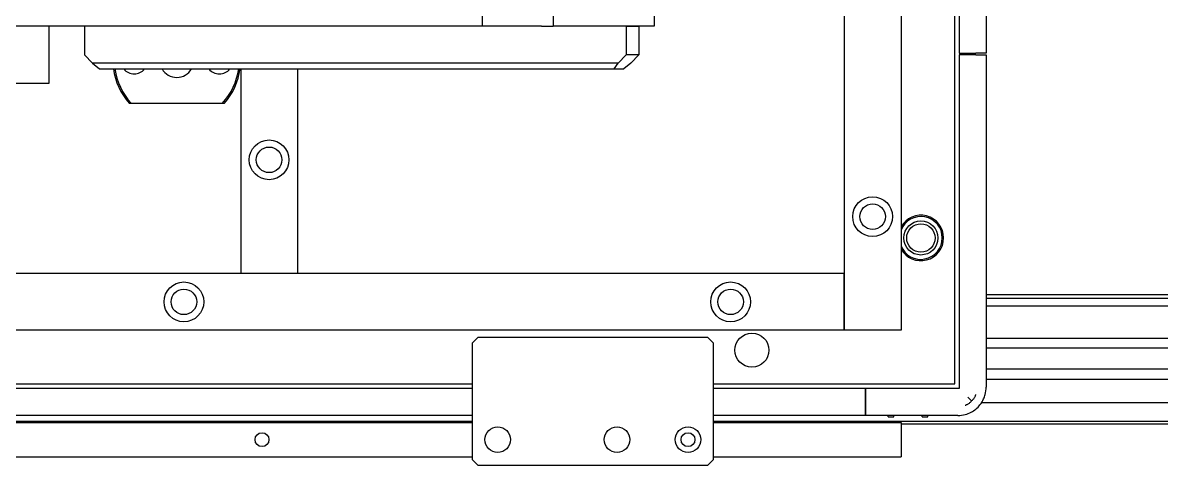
# Model space of a CAD drawing. Header units: millimetres. Extents: x 0 to 7722, y 0 to 5460.
# Drawn here: x 1578.7 to 1979.6, y 3271.5 to 3427.2 of the extents above; entities that cross this region are included whole.
import ezdxf

# ---------------------------------------------------------------- set-up
doc = ezdxf.new("R2010")
doc.units = ezdxf.units.MM
doc.header["$LTSCALE"] = 5
doc.layers.get('0').update_dxf_attribs({"linetype": 'CONTINUOUS'})

msp = doc.modelspace()

# ---------------------------------------------------------------- linework, layer by layer
for p, q in [((1917.931, 3736.4), (1917.931, 3416.483)), ((1908.431, 3725.47), (1908.431, 3416.483)), ((1906.831, 3300.083), (1906.831, 3723.629)), ((1867.931, 3466.483), (1867.931, 3318.983)), ((1887.931, 3466.483), (1887.931, 3318.983)), ((1740.549, 3425.983), (1740.549, 3445.983)), ((1765.452, 3439.4), (1765.452, 3425.983)), ((1800.996, 3442.983), (1800.996, 3425.983)), ((1581.186, 3425.983), (1572.931, 3425.983)), ((1740.549, 3425.983), (1581.186, 3425.983)), ((1587.931, 3405.983), (1587.931, 3425.983)), ((1600.398, 3425.983), (1600.398, 3415.983)), ((1748.456, 3425.983), (1740.549, 3425.983)), ((1754.174, 3425.983), (1748.456, 3425.983)), ((1761.327, 3425.983), (1754.174, 3425.983)), ((1761.327, 3425.983), (1765.452, 3425.983)), ((1779.758, 3425.983), (1765.452, 3425.983)), ((1786.03, 3425.983), (1779.758, 3425.983)), ((1800.764, 3425.983), (1786.03, 3425.983)), ((1791.142, 3425.983), (1791.142, 3415.983)), ((1791.142, 3425.983), (1795.652, 3425.983)), ((1795.652, 3425.983), (1795.652, 3415.983)), ((1800.996, 3425.983), (1800.764, 3425.983)), ((1603.259, 3412.983), (1600.398, 3415.983)), ((1791.142, 3415.983), (1788.281, 3412.983)), ((1795.652, 3415.983), (1791.142, 3415.983)), ((1792.791, 3412.983), (1795.652, 3415.983)), ((1908.431, 3416.483), (1911.471, 3416.483)), ((1911.471, 3415.983), (1908.431, 3415.983)), ((1908.431, 3415.983), (1908.431, 3298.483)), ((1910.331, 3416.483), (1910.331, 3415.983)), ((1911.471, 3416.483), (1914.282, 3416.483)), ((1914.282, 3415.983), (1911.471, 3415.983)), ((1912.931, 3416.483), (1912.931, 3415.983)), ((1917.931, 3416.483), (1914.282, 3416.483)), ((1914.282, 3415.983), (1917.931, 3415.983)), ((1917.931, 3415.983), (1917.931, 3298.983)), ((1603.259, 3412.983), (1605.768, 3410.983)), ((1788.281, 3412.983), (1603.259, 3412.983)), ((1786.975, 3410.983), (1788.281, 3412.983)), ((1792.791, 3412.983), (1790.282, 3410.983)), ((1605.768, 3410.983), (1786.975, 3410.983)), ((1655.431, 3410.983), (1655.431, 3338.983)), ((1675.431, 3410.983), (1675.431, 3338.983)), ((1786.975, 3410.983), (1790.282, 3410.983)), ((1572.931, 3405.983), (1587.931, 3405.983)), ((1616.838, 3398.983), (1649.025, 3398.983)), ((1867.931, 3338.983), (1526.931, 3338.983)), ((1675.431, 3338.983), (1655.431, 3338.983)), ((1867.931, 3318.983), (1867.931, 3338.983)), ((2395.431, 3331.483), (1917.931, 3331.483)), ((2395.431, 3330.198), (1917.931, 3330.198)), ((2395.431, 3327.483), (1917.931, 3327.483)), ((1867.931, 3318.983), (1520.931, 3318.983)), ((1736.931, 3314.483), (1738.931, 3316.483)), ((1819.931, 3316.483), (1738.931, 3316.483)), ((1819.931, 3316.483), (1821.931, 3314.483)), ((1887.931, 3318.983), (1867.931, 3318.983)), ((1917.931, 3316.183), (2395.431, 3316.183)), ((1736.931, 3314.483), (1736.931, 3273.483)), ((1821.931, 3273.483), (1821.931, 3314.483)), ((2395.431, 3312.633), (1917.931, 3312.633)), ((2395.431, 3305.333), (1917.931, 3305.333)), ((1520.931, 3300.083), (1736.931, 3300.083)), ((1821.931, 3300.083), (1906.831, 3300.083)), ((1917.931, 3301.783), (2395.431, 3301.783)), ((1736.931, 3298.483), (1555.431, 3298.483)), ((1875.431, 3298.483), (1821.931, 3298.483)), ((1875.431, 3298.483), (1875.431, 3295.443)), ((1908.431, 3298.483), (1875.431, 3298.483)), ((1875.431, 3295.443), (1875.431, 3298.483)), ((1875.431, 3295.443), (1875.431, 3292.632)), ((1875.431, 3292.632), (1875.431, 3295.443)), ((1911.471, 3295.443), (1912.761, 3294.154)), ((1875.431, 3288.983), (1875.431, 3292.632)), ((1875.431, 3292.632), (1875.431, 3288.983)), ((2395.431, 3293.463), (1916.269, 3293.463)), ((1736.931, 3288.983), (1555.431, 3288.983)), ((1875.431, 3288.983), (1821.931, 3288.983)), ((1907.931, 3288.983), (1875.431, 3288.983)), ((1883.431, 3288.483), (1883.431, 3288.983)), ((1883.431, 3288.483), (1885.431, 3288.483)), ((1885.431, 3288.483), (1885.431, 3288.983)), ((1895.431, 3288.483), (1895.431, 3288.983)), ((1895.431, 3288.483), (1897.431, 3288.483)), ((1897.431, 3288.483), (1897.431, 3288.983)), ((1736.931, 3286.832), (1288.931, 3286.832)), ((1288.931, 3286.483), (1736.931, 3286.483)), ((2395.431, 3286.832), (1821.931, 3286.832)), ((1821.931, 3286.483), (1887.931, 3286.483)), ((1887.931, 3286.483), (1887.931, 3274.483)), ((2395.431, 3285.939), (1887.931, 3285.939)), ((1288.931, 3274.483), (1736.931, 3274.483)), ((1738.931, 3271.483), (1736.931, 3273.483)), ((1738.931, 3271.483), (1819.931, 3271.483)), ((1821.931, 3273.483), (1819.931, 3271.483)), ((1821.931, 3274.483), (1887.931, 3274.483))]:
    msp.add_line(p, q)
for centre, radius in [((1665.431, 3378.983), 7), ((1665.431, 3378.983), 4.5), ((1877.931, 3358.983), 7), ((1877.931, 3358.983), 4.5), ((1894.931, 3351.483), 6), ((1894.931, 3351.483), 5), ((1635.431, 3328.983), 7), ((1827.931, 3328.983), 7), ((1635.431, 3328.983), 4.5), ((1827.931, 3328.983), 4.5), ((1835.431, 3311.983), 6), ((1835.431, 3311.983), 6), ((1745.931, 3280.483), 4.5), ((1787.931, 3280.483), 4.5), ((1812.931, 3280.483), 4.5), ((1662.931, 3280.483), 2.458), ((1812.931, 3280.483), 2.458)]:
    msp.add_circle(centre, radius)
for centre, radius, start, end in [((1632.931, 3413.983), 22.5, 187.66226, 221.81031), ((1632.931, 3413.983), 22, 187.83748, 222.98589), ((1617.931, 3413.983), 4.75, 219.16671, 320.83329), ((1632.931, 3413.983), 6, 210, 330), ((1647.931, 3413.983), 4.75, 219.16671, 320.83329), ((1632.931, 3413.983), 22, 317.01411, 352.16252), ((1632.931, 3413.983), 22.5, 318.18969, 352.33774), ((1894.931, 3351.483), 8, 208.95502, 151.04498), ((1894.931, 3351.483), 7.538, 201.78029, 158.21971), ((1907.931, 3298.983), 10, 344.74942, 0), ((1907.931, 3298.983), 10, 270, 285.25058)]:
    msp.add_arc(centre, radius, start, end)
for points, weights in [([(1616.161, 3398.983), (1616.503, 3398.983), (1616.838, 3398.983)], [1, 1.00011575637, 1]), ([(1649.025, 3398.983), (1649.359, 3398.983), (1649.702, 3398.983)], [1, 1.00011575638, 1])]:
    msp.add_rational_spline(points, weights, degree=2)
for points, knots in [([(1910.563, 3289.336), (1911.272, 3289.53), (1911.987, 3289.811), (1913.188, 3290.455), (1913.758, 3290.827), (1914.825, 3291.707), (1915.322, 3292.216), (1916.287, 3293.418), (1916.708, 3294.127), (1917.261, 3295.344), (1917.441, 3295.847), (1917.578, 3296.351)], [-3.9218025, -3.9218025, -3.9218025, -3.9218025, -3.6696144, -3.6696144, -3.4730434, -3.4730434, -3.2764725, -3.2764725, -3.0035236, -3.0035236, -2.8130734, -2.8130734, -2.8130734, -2.8130734]), ([(1912.761, 3294.154), (1912.799, 3294.182), (1912.837, 3294.212), (1912.874, 3294.242), (1913.13, 3294.449), (1913.352, 3294.68), (1913.529, 3294.903), (1913.627, 3295.027), (1913.72, 3295.158), (1913.803, 3295.291), (1913.886, 3295.424), (1913.96, 3295.557), (1914.021, 3295.684), (1914.083, 3295.81), (1914.137, 3295.937), (1914.179, 3296.048), (1914.201, 3296.104), (1914.22, 3296.159), (1914.237, 3296.209), (1914.245, 3296.234), (1914.253, 3296.258), (1914.26, 3296.281), (1914.264, 3296.293), (1914.268, 3296.304), (1914.271, 3296.315), (1914.273, 3296.321), (1914.274, 3296.327), (1914.276, 3296.332), (1914.277, 3296.335), (1914.278, 3296.338), (1914.278, 3296.34), (1914.279, 3296.343), (1914.28, 3296.345), (1914.28, 3296.351)], [5.9651009, 5.9651009, 5.9651009, 5.9651009, 6.1083158, 6.1083158, 6.1083158, 7.0991864, 7.0991864, 7.0991864, 7.6487641, 7.6487641, 7.6487641, 8.1983418, 8.1983418, 8.1983418, 8.7479195, 8.7479195, 8.7479195, 9.0227083, 9.0227083, 9.0227083, 9.1601028, 9.1601028, 9.1601028, 9.2288, 9.2288, 9.2288, 9.2631486, 9.2631486, 9.2631486, 9.2803229, 9.2803229, 9.2803229, 9.2974972, 9.2974972, 9.2974972, 9.2974972]), ([(1910.563, 3292.634), (1910.569, 3292.634), (1910.571, 3292.635), (1910.574, 3292.636), (1910.577, 3292.637), (1910.579, 3292.637), (1910.582, 3292.638), (1910.588, 3292.64), (1910.593, 3292.641), (1910.599, 3292.643), (1910.61, 3292.647), (1910.621, 3292.65), (1910.633, 3292.654), (1910.656, 3292.661), (1910.681, 3292.669), (1910.705, 3292.677), (1910.755, 3292.694), (1910.81, 3292.714), (1910.866, 3292.735), (1910.977, 3292.777), (1911.104, 3292.831), (1911.23, 3292.893), (1911.357, 3292.955), (1911.49, 3293.028), (1911.623, 3293.111), (1911.756, 3293.194), (1911.887, 3293.287), (1912.011, 3293.385), (1912.234, 3293.562), (1912.465, 3293.784), (1912.672, 3294.04), (1912.702, 3294.077), (1912.732, 3294.115), (1912.761, 3294.154)], [9.2974972, 9.2974972, 9.2974972, 9.2974972, 9.3146715, 9.3146715, 9.3146715, 9.3318458, 9.3318458, 9.3318458, 9.3661944, 9.3661944, 9.3661944, 9.4348916, 9.4348916, 9.4348916, 9.572286, 9.572286, 9.572286, 9.8470749, 9.8470749, 9.8470749, 10.3966526, 10.3966526, 10.3966526, 10.9462303, 10.9462303, 10.9462303, 11.495808, 11.495808, 11.495808, 12.4866786, 12.4866786, 12.4866786, 12.6298935, 12.6298935, 12.6298935, 12.6298935])]:
    msp.add_open_spline(points, degree=3, knots=knots)
for points in [[(1917.578, 3296.351), (1917.579, 3296.352), (1917.579, 3296.352), (1917.579, 3296.353)], [(1910.561, 3289.335), (1910.562, 3289.335), (1910.563, 3289.336), (1910.563, 3289.336)]]:
    msp.add_open_spline(points, degree=3)

doc.saveas('drawing.dxf')
